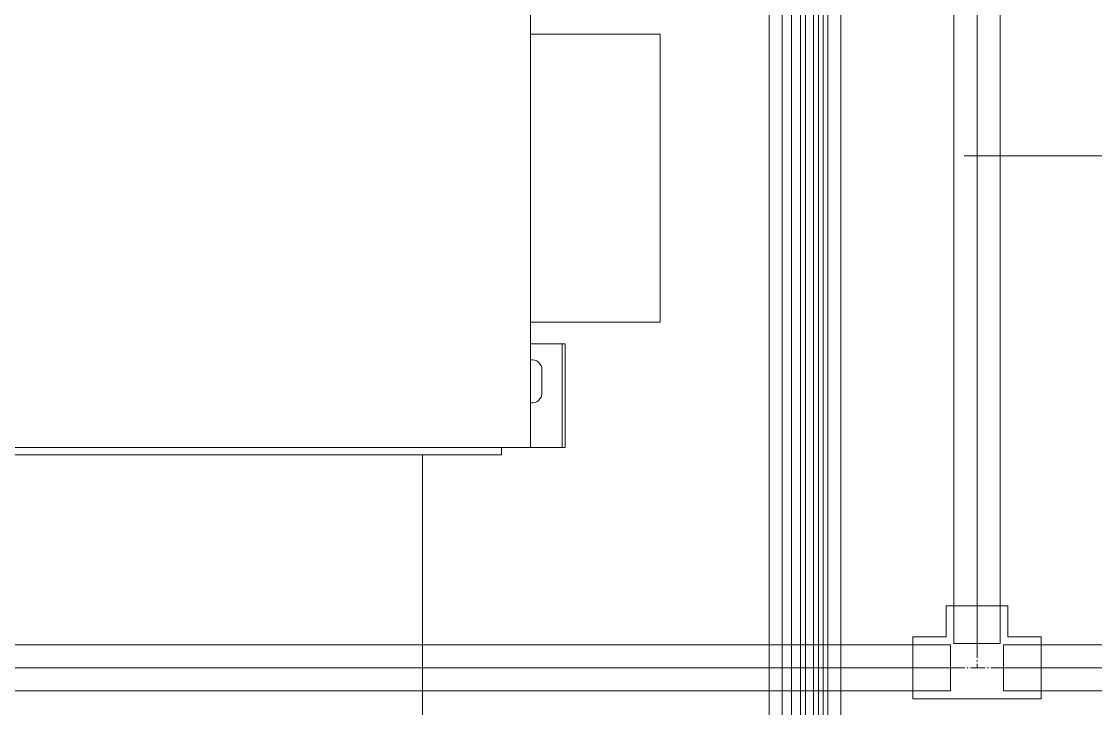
# Model space of a CAD drawing. Header units: millimetres. Extents: x -88595 to 880822, y -1054509 to -148035.
# Drawn here: x 420317 to 421063, y -271452 to -270975 of the extents above; entities that cross this region are included whole.
import ezdxf

# ---------------------------------------------------------------- set-up
doc = ezdxf.new("R2010")
doc.units = ezdxf.units.MM
doc.linetypes.add('$7$ADSK_Осевая', pattern=[14, 10, -2, 0, -2])
for name, color, linetype, lineweight in [('Воздуховоды', 7, 'Continuous', 18), ('Изоляция', 7, 'Continuous', 18), ('Марки', 7, 'Continuous', 20), ('Оборудование', 7, 'Continuous', 18), ('Трубопровод', 7, 'Continuous', 18), ('Трубопроводы', 7, 'Continuous', 18)]:
    doc.layers.add(name, color=color, linetype=linetype, lineweight=lineweight)

# ---------------------------------------------------------------- blocks, each defined once
blk = doc.blocks.new('$0$ADSK_Канальный блок кондиционера1 - AD122MJERAB-3267588-В_Координация_3 этаж ОВ3')
at = {"layer": 'Оборудование', "color": 150, "true_color": 0x0080ff}
for p, q in [((375, 0), (375, 697)), ((375, 697), (375, 0)), ((375, 287), (375, 87)), ((465, 287), (375, 287)), ((375, 287), (465, 287)), ((375, 87), (375, 287)), ((465, 87), (465, 287)), ((465, 287), (465, 87)), ((375, 87), (465, 87)), ((465, 87), (375, 87)), ((375, 72), (397, 72)), ((396, 72), (375, 72)), ((375, 60.93), (375, 72)), ((375, 72), (375, 60.93)), ((396, 72), (397, 72)), ((399, 72), (397, 72)), ((399, 72), (397, 72)), ((397, 72), (397, 0)), ((399, 0), (399, 72)), ((399, 72), (399, 0)), ((383, 38), (383, 54)), ((383, 54), (383, 38)), ((375, 0), (375, 31.07)), ((375, 31.07), (375, 0)), ((375, 0), (-375, 0)), ((-375, 0), (375, 0)), ((355, 0), (-305, 0)), ((-305, 0), (355, 0)), ((355, -5), (355, 0)), ((355, 0), (355, -5)), ((375, 0), (396, 0)), ((397, 0), (375, 0)), ((397, 0), (396, 0)), ((397, 0), (399, 0)), ((397, 0), (399, 0)), ((355, -5), (-305, -5)), ((-305, -5), (355, -5))]:
    blk.add_line(p, q, dxfattribs=at)
for centre, start, end in [((376, 54), 0, 98.21321), ((376, 54), 0, 98.21321), ((376, 38), 261.78679, 360), ((376, 38), 261.78679, 360)]:
    blk.add_arc(centre, 7, start, end, dxfattribs=at)

msp = doc.modelspace()

# ---------------------------------------------------------------- linework, layer by layer
at = {"layer": 'Воздуховоды', "color": 140, "true_color": 0x1bb3e4}
for p, q in [((419995.81, -271275.48), (420595.81, -271275.48)), ((420595.81, -271275.48), (420595.81, -271543.48))]:
    msp.add_line(p, q, dxfattribs=at)
at = {"layer": 'Изоляция', "color": 134, "true_color": 0x00a6a6}
for p, q in [((420836.66, -270721.23), (420836.66, -272966.71)), ((420867.36, -272968.3), (420867.36, -270721.23))]:
    msp.add_line(p, q, dxfattribs=at)
at = {"layer": 'Изоляция', "color": 190, "true_color": 0x8000ff}
for p, q in [((420861.91, -270775.36), (420861.91, -273069.89)), ((420886.26, -273071.47), (420886.26, -270775.36))]:
    msp.add_line(p, q, dxfattribs=at)
at = {"layer": 'Марки'}
msp.add_line((420972, -271067.82), (421119.08, -271067.82), dxfattribs=at)
at = {"layer": 'Трубопровод', "color": 134, "linetype": 'Continuous', "true_color": 0x00a6a6}
for p, q in [((420845.66, -270721.23), (420845.66, -272973.65)), ((420858.36, -272973.65), (420858.36, -270721.23))]:
    msp.add_line(p, q, dxfattribs=at)
at = {"layer": 'Трубопровод', "color": 134, "true_color": 0x00a6a6}
msp.add_line((420852.01, -270721.23), (420852.01, -272973.65), dxfattribs=at)
msp.add_line((420852.01, -270721.23), (420852.01, -272973.65), dxfattribs=at)
at = {"layer": 'Трубопровод', "color": 190, "linetype": 'Continuous', "true_color": 0x8000ff}
for p, q in [((420870.91, -270775.36), (420870.91, -273073.65)), ((420877.26, -273073.65), (420877.26, -270775.36))]:
    msp.add_line(p, q, dxfattribs=at)
at = {"layer": 'Трубопровод', "color": 190, "true_color": 0x8000ff}
msp.add_line((420874.09, -270775.36), (420874.09, -273073.65), dxfattribs=at)
msp.add_line((420874.09, -270775.36), (420874.09, -273073.65), dxfattribs=at)
at = {"layer": 'Трубопровод', "color": 24, "linetype": 'Continuous', "true_color": 0xa52900}
for p, q in [((420964.92, -270859.89), (420964.92, -271406.48)), ((420996.92, -271406.48), (420996.92, -270859.89)), ((420962.42, -271407.48), (417899.42, -271407.48)), ((420962.42, -271439.48), (420962.42, -271407.48)), ((420964.92, -271406.48), (420996.92, -271406.48)), ((425434.42, -271407.48), (420999.42, -271407.48)), ((420999.42, -271407.48), (420999.42, -271439.48)), ((417899.42, -271439.48), (420962.42, -271439.48)), ((420999.42, -271439.48), (425434.42, -271439.48))]:
    msp.add_line(p, q, dxfattribs=at)
at = {"layer": 'Трубопровод', "color": 24, "true_color": 0xa52900}
for p, q in [((420980.92, -270859.89), (420980.92, -271406.48)), ((420980.92, -270859.89), (420980.92, -271406.48)), ((420962.42, -271423.48), (417899.42, -271423.48)), ((420962.42, -271423.48), (417899.42, -271423.48)), ((425434.42, -271423.48), (420999.42, -271423.48)), ((425434.42, -271423.48), (420999.42, -271423.48))]:
    msp.add_line(p, q, dxfattribs=at)
at = {"layer": 'Трубопроводы', "color": 24, "true_color": 0xa52900}
for p, q in [((420959.42, -271380.48), (420959.42, -271401.98)), ((421002.42, -271380.48), (420959.42, -271380.48)), ((421002.42, -271380.48), (420959.42, -271380.48)), ((420964.92, -271380.48), (420964.92, -271406.48)), ((420980.92, -271380.48), (420964.92, -271380.48)), ((420980.92, -271380.48), (420964.92, -271380.48)), ((420996.92, -271380.48), (420980.92, -271380.48)), ((420996.92, -271380.48), (420980.92, -271380.48)), ((420996.92, -271406.48), (420996.92, -271380.48)), ((421002.42, -271401.98), (421002.42, -271380.48)), ((420959.42, -271401.98), (420936.42, -271401.98)), ((420936.42, -271401.98), (420936.42, -271444.98)), ((420936.42, -271401.98), (420936.42, -271444.98)), ((420962.42, -271407.48), (420936.42, -271407.48)), ((420936.42, -271439.48), (420936.42, -271407.48)), ((420936.42, -271439.48), (420936.42, -271407.48)), ((420962.42, -271407.48), (420962.42, -271439.48)), ((420962.42, -271407.48), (420962.42, -271439.48)), ((420980.92, -271406.48), (420964.92, -271406.48)), ((420996.92, -271406.48), (420980.92, -271406.48)), ((421002.42, -271407.48), (420999.42, -271407.48)), ((420999.42, -271411.82), (420999.42, -271407.48)), ((420999.42, -271411.82), (420999.42, -271407.48)), ((421025.42, -271401.98), (421002.42, -271401.98)), ((421025.42, -271407.48), (421002.42, -271407.48)), ((421025.42, -271444.98), (421025.42, -271401.98)), ((421025.42, -271444.98), (421025.42, -271401.98)), ((421025.42, -271407.48), (421025.42, -271439.48)), ((421025.42, -271407.48), (421025.42, -271439.48)), ((420999.42, -271439.48), (420999.42, -271411.82)), ((420999.42, -271439.48), (420999.42, -271411.82)), ((420936.42, -271439.48), (420962.42, -271439.48)), ((420936.42, -271444.98), (420962.42, -271444.98)), ((420962.42, -271444.98), (420999.42, -271444.98)), ((420999.42, -271439.48), (421025.42, -271439.48)), ((420999.42, -271444.98), (421025.42, -271444.98))]:
    msp.add_line(p, q, dxfattribs=at)
at = {"layer": 'Трубопроводы', "color": 24, "linetype": '$7$ADSK_Осевая', "true_color": 0xa52900}
for p, q in [((420980.92, -271406.48), (420980.92, -271423.48)), ((420962.42, -271423.48), (420999.42, -271423.48))]:
    msp.add_line(p, q, dxfattribs=at)

# ---------------------------------------------------------------- block references
at = {"layer": 'Оборудование', "color": 150, "true_color": 0x0080ff}
msp.add_blockref('$0$ADSK_Канальный блок кондиционера1 - AD122MJERAB-3267588-В_Координация_3 этаж ОВ3', (420295.81, -271270.48), dxfattribs=at)

doc.saveas('drawing.dxf')
